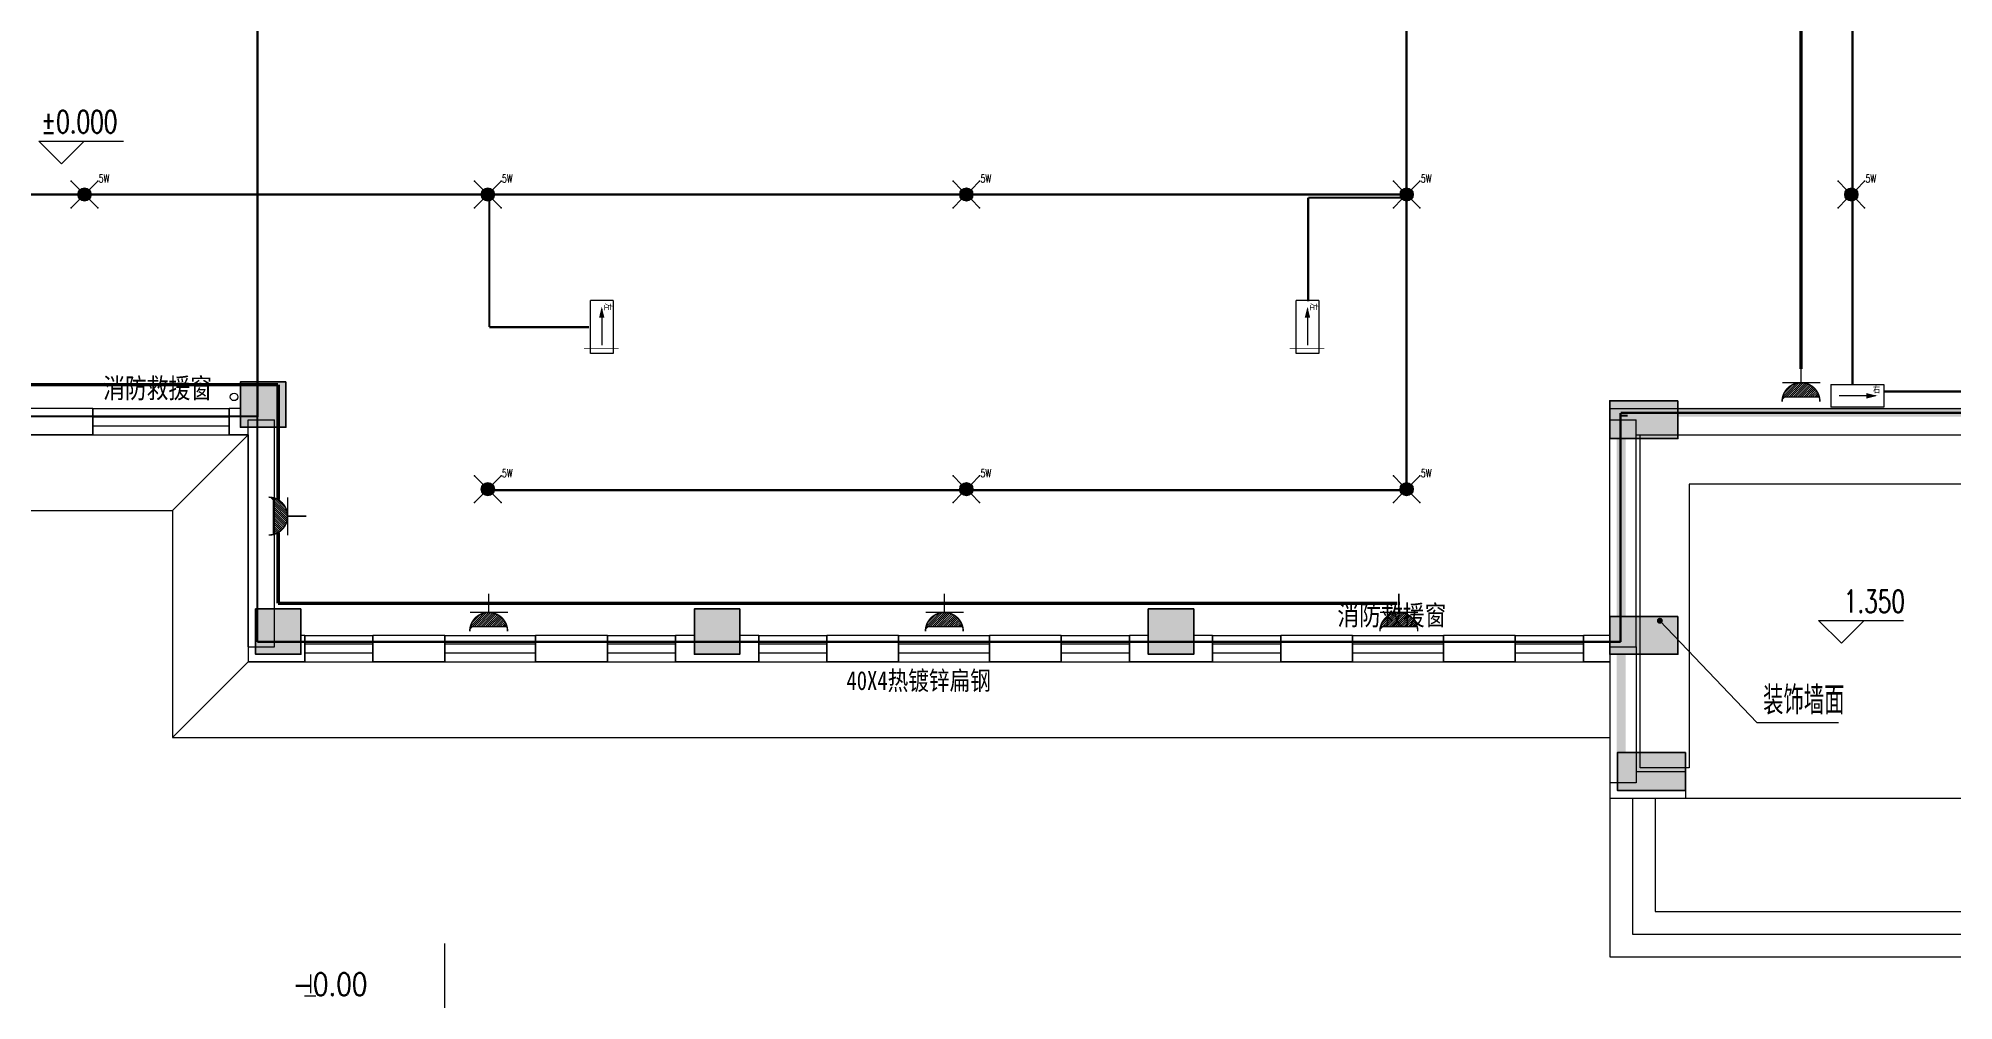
# Model space of a CAD drawing. Extents: x 815029915 to 815825525, y 579155098 to 579748855.
# Drawn here: x 815155826 to 815181143, y 579562431 to 579575151 of the extents above; entities that cross this region are included whole.
import ezdxf
from ezdxf.enums import TextEntityAlignment as Align

# ---------------------------------------------------------------- set-up
doc = ezdxf.new("R2010")
doc.units = 0
doc.header["$LTSCALE"] = 100
doc.header["$MEASUREMENT"] = 0
doc.linetypes.add('DASH', pattern=[0.35, 0.25, -0.1])
doc.linetypes.add('HIDDEN', pattern=[0.375, 0.25, -0.125])
for name, color, linetype in [('BR-消防应急灯具', 3, 'Continuous'), ('BR-系统通信线', 3, 'DASH'), ('COLUMN', 9, 'Continuous'), ('DIM_ELEV', 3, 'Continuous'), ('DIM_LEAD', 3, 'Continuous'), ('EQUIP-照明', 3, 'Continuous'), ('GROUND', 2, 'Continuous'), ('PUB_HATCH', 8, 'Continuous'), ('PUB_TEXT', 7, 'Continuous'), ('STAIR', 2, 'Continuous'), ('WALL', 9, 'Continuous'), ('WINDOW', 4, 'Continuous'), ('zm', 1, 'Continuous'), ('电-强电平面-线缆', 3, 'Continuous'), ('电-接地防雷-接地线', 132, 'Continuous'), ('设备-插座', 3, 'Continuous')]:
    doc.layers.add(name, color=color, linetype=linetype)
doc.layers.add('柱填充', color=9, linetype='Continuous', lineweight=18)
doc.layers.add('砼柱', color=2, linetype='Continuous', lineweight=35)
doc.styles.add('_TCH_DIM', font='SIMPLEX', dxfattribs={"bigfont": 'GBCBIG'})
doc.styles.add('_TEL_DIM', font='txt.shx', dxfattribs={"width": 0.6, "height": 3.5, "bigfont": 'hztxt.shx'})
doc.styles.add('DIM_FONT', font='SIMPLEX', dxfattribs={"width": 0.7, "bigfont": 'GBCBIG'})
doc.styles.add('IDQSTYLE', font='txt.shx', dxfattribs={"width": 0.7, "bigfont": 'hztxt.shx'})
doc.styles.add('ST', font='')
doc.styles.get("Standard").update_dxf_attribs({"font": 'gbenor.shx', "bigfont": 'gbcbig.shx'})
doc.styles.add('宋体', font='', dxfattribs={"width": 0.8})
doc.styles.add('宋体-TK', font='', dxfattribs={"width": 0.8})
doc.styles.get('ST').set_extended_font_data('SimSun')
doc.styles.get('宋体').set_extended_font_data('SimSun')
doc.styles.get('宋体-TK').set_extended_font_data('SimSun')
doc.linetypes.add('GDLine', pattern='A,1,-3,5.8,["|",Standard,S=4,R=-45,X=-1.407,Y=-0.7],-0.1,["|",Standard,S=4,R=-45,X=-1.407,Y=-0.7],-0.1,["|",Standard,S=4,R=-45,X=-1.407,Y=-0.7],-0.1,["|",Standard,S=4,R=-45,X=-1.407,Y=-0.7],-0.1,5.8,-3,1', length=20)

# ---------------------------------------------------------------- blocks, each defined once
blk = doc.blocks.new('$equip$00002603')
blk.add_hatch(color=256).paths.add_polyline_path([(0.25, 0.5, 1), (-0.25, 0.5, 1)])
for p, q in [((-0.5, 1), (-0.177, 0.677)), ((0.5, 1), (0.177, 0.677)), ((-0.177, 0.323), (-0.5, 0)), ((0.177, 0.323), (0.5, 0))]:
    blk.add_line(p, q)
blk.add_circle((0, 0.5), 0.25)
for p in [(-0.5, 1), (0.5, 1), (-0.5, 0), (0.5, 0)]:
    blk.add_point(p)
at = {"color": 7, "style": '_TEL_DIM', "flags": 1}
blk.add_attdef('A', text='', height=0.000025, dxfattribs=at).set_placement((0, 0), align=Align.MIDDLE_CENTER)
blk = doc.blocks.new('吸顶5W')
at = {"layer": 'EQUIP-照明', "xscale": 175, "yscale": 175, "zscale": 175}
blk.add_blockref('$equip$00002603', (0, -88), dxfattribs=at)
at = {"color": 7, "linetype": 'ByBlock', "style": '_TCH_DIM', "width": 0.705882}
blk.add_text('5W', height=52.9, dxfattribs=at).set_placement((94, 79, -1891))
blk = doc.blocks.new('BR-DZX')
at = {"color": 7}
blk.add_line((55, -75), (295, -75), dxfattribs=at)
at = {"color": 3}
blk.add_solid([(115, -93), (42, -75), (115, -57)], dxfattribs=at)
at = {"layer": 'BR-消防应急灯具', "color": 3}
for p, q in [((0, 0), (350, 0)), ((0, 0), (0, -150)), ((350, 0), (350, -150)), ((350, -150), (0, -150))]:
    blk.add_line(p, q, dxfattribs=at)
at = {"flags": 1}
blk.add_attdef('A', (0, 0), '', height=2.5, dxfattribs=at)
blk = doc.blocks.new('壁挂左向')
at = {"layer": 'BR-消防应急灯具', "color": 4}
blk.add_blockref('BR-DZX', (-175, 0), dxfattribs=at)
at = {"color": 7, "linetype": 'ByBlock', "insert": (-157, -10), "char_height": 44.1, "attachment_point": 1, "style": '宋体'}
blk.add_mtext('左', dxfattribs=at)
blk = doc.blocks.new('BR-DYX')
at = {"color": 7}
blk.add_line((295, -75), (55, -75), dxfattribs=at)
at = {"color": 3}
blk.add_solid([(235, -57), (308, -75), (235, -93)], dxfattribs=at)
at = {"layer": 'BR-消防应急灯具', "color": 3}
for p, q in [((0, 0), (350, 0)), ((0, 0), (0, -150)), ((350, 0), (350, -150)), ((350, -150), (0, -150))]:
    blk.add_line(p, q, dxfattribs=at)
at = {"flags": 1}
blk.add_attdef('A', (0, 0), '', height=2.5, dxfattribs=at)
blk = doc.blocks.new('壁挂右向')
at = {"layer": 'BR-消防应急灯具', "color": 4}
blk.add_blockref('BR-DYX', (-175, 0), dxfattribs=at)
at = {"color": 7, "linetype": 'ByBlock', "insert": (103, -10), "char_height": 44.1, "attachment_point": 1, "style": '宋体'}
blk.add_mtext('右', dxfattribs=at)
blk = doc.blocks.new('*X51')
at = {"color": 0, "linetype": 'Continuous'}
for p, q in [((162.29, 154.93), (164.49, 157.14)), ((159.6, 156.77), (159.62, 156.79)), ((159.66, 156.55), (159.91, 156.79)), ((159.75, 156.35), (160.19, 156.79)), ((159.84, 156.17), (160.47, 156.79)), ((159.95, 155.99), (160.75, 156.79)), ((160.08, 155.83), (161.04, 156.79)), ((160.21, 155.68), (161.32, 156.79)), ((160.35, 155.55), (161.6, 156.79)), ((160.51, 155.42), (161.89, 156.79)), ((160.68, 155.3), (162.17, 156.79)), ((160.86, 155.2), (162.45, 156.79)), ((161.05, 155.11), (162.73, 156.79)), ((161.26, 155.03), (163.02, 156.79)), ((161.48, 154.98), (163.3, 156.79)), ((161.72, 154.93), (163.58, 156.79)), ((161.99, 154.92), (163.87, 156.79)), ((162.63, 155), (164.43, 156.79)), ((163.08, 155.16), (164.27, 156.35))]:
    blk.add_line(p, q, dxfattribs=at)
blk = doc.blocks.new('HC000134')
at = {"color": 0, "linetype": 'Continuous', "const_width": 0.2}
blk.add_lwpolyline([(-2.5, 5, 0.198912), (-1.77, 3.23, 0.198912), (0, 2.5, 0.198912), (1.77, 3.23, 0.198912), (2.5, 5)], format="xyb", dxfattribs=at)
for points in [[(-2.55, 2.48), (2.48, 2.48)], [(-2.42, 4.38), (2.42, 4.38)], [(0, 2.5), (0, 0)]]:
    blk.add_lwpolyline(points, dxfattribs=at)
at = {"color": 0, "linetype": 'Continuous'}
blk.add_blockref('*X51', (-162.01, -152.42), dxfattribs=at)
at = {"color": 0, "style": 'IDQSTYLE', "width": 0.7}
blk.add_attdef('PSFHATT', (4.5, 0), '', height=2.5, dxfattribs=at)
blk = doc.blocks.new('$TCHSYS$WIN2D')
for p, q in [((-0.5, 0.5), (0.5, 0.5)), ((-0.5, 0.5), (-0.5, -0.5)), ((0.5, 0.5), (0.5, -0.5)), ((0.5, 0.167), (-0.5, 0.167)), ((0.5, -0.167), (-0.5, -0.167)), ((-0.5, -0.5), (0.5, -0.5))]:
    blk.add_line(p, q)

msp = doc.modelspace()

# ---------------------------------------------------------------- hatches: boundary and pattern name
at = {"layer": 'DIM_LEAD'}
msp.add_hatch(color=256, dxfattribs=at).paths.add_polyline_path([(815177299.2, 579567453.3, 1), (815177219.2, 579567453.3, 1)], flags=17)
at = {"layer": 'PUB_HATCH'}
for points in [[(815158688.1, 579570570.1), (815158688.1, 579570150.1), (815159108.1, 579570150.1), (815159108.1, 579570570.1)], [(815177108.1, 579570150.1), (815177108.1, 579570270.1), (815176688.1, 579570270.1), (815176688.1, 579569850.1), (815176808.1, 579569850.1), (815177108.1, 579569850.1)], [(815176748.1, 579570210.1), (815176808.1, 579570150.1), (815182708.1, 579570150.1), (815182708.1, 579570270.1), (815176688.1, 579570270.1)], [(815176688.1, 579567250.1), (815176808.1, 579567250.1), (815176808.1, 579570170.1), (815176688.1, 579570170.1)], [(815158688.1, 579567570.1), (815158688.1, 579567150.1), (815159108.1, 579567150.1), (815159108.1, 579567570.1)], [(815164538.1, 579567570.1), (815164538.1, 579567150.1), (815164958.1, 579567150.1), (815164958.1, 579567570.1)], [(815170538.1, 579567570.1), (815170538.1, 579567150.1), (815170958.1, 579567150.1), (815170958.1, 579567570.1)], [(815176748.1, 579567210.1), (815176688.1, 579567210.1), (815176688.1, 579565450.1), (815176808.1, 579565450.1), (815176808.1, 579567210.1)], [(815176748.1, 579565410.1), (815176688.1, 579565350.1), (815177458.1, 579565350.1), (815177458.1, 579565470.1), (815176808.1, 579565470.1)]]:
    msp.add_hatch(color=256, dxfattribs=at).paths.add_polyline_path(points, flags=17)
at = {"layer": '柱填充', "lineweight": 18}
for points in [[(815159098.1, 579570610.1), (815158498.1, 579570610.1), (815158498.1, 579570010.1), (815159098.1, 579570010.1)], [(815177498.1, 579570360.1), (815176598.1, 579570360.1), (815176598.1, 579569860.1), (815177498.1, 579569860.1)], [(815159298.1, 579567610.1), (815158698.1, 579567610.1), (815158698.1, 579567010.1), (815159298.1, 579567010.1)], [(815165098.1, 579567610.1), (815164498.1, 579567610.1), (815164498.1, 579567010.1), (815165098.1, 579567010.1)], [(815171098.1, 579567610.1), (815170498.1, 579567610.1), (815170498.1, 579567010.1), (815171098.1, 579567010.1)], [(815177498.1, 579567510.1), (815176598.1, 579567510.1), (815176598.1, 579567010.1), (815177498.1, 579567010.1)], [(815177598.1, 579565710.1), (815176698.1, 579565710.1), (815176698.1, 579565210.1), (815177598.1, 579565210.1)]]:
    msp.add_hatch(color=250, dxfattribs=at).paths.add_polyline_path(points)

# ---------------------------------------------------------------- linework, layer by layer
for p, q in [((815146598.1, 579569910.1), (815158598.1, 579569910.1)), ((815158598.1, 579569910.1), (815158598.1, 579566910.1)), ((815176998.1, 579565510.1), (815176998.1, 579569910.1)), ((815176998.1, 579569910.1), (815182598.1, 579569910.1)), ((815181948.1, 579569260.1), (815177648.1, 579569260.1)), ((815177648.1, 579569260.1), (815177648.1, 579565960.1)), ((815158598.1, 579566910.1), (815176598.1, 579566910.1)), ((815176598.1, 579566910.1), (815176598.1, 579565110.1)), ((815177648.1, 579565960.1), (815177648.1, 579565510.1)), ((815177648.1, 579565510.1), (815176998.1, 579565510.1)), ((815176598.1, 579565110.1), (815182598.1, 579565110.1)), ((815161196.8, 579563186.6), (815161196.8, 579550989.6)), ((815159424.8, 579562775.5), (815159424.8, 579562531.4)), ((815159346.7, 579562495.6), (815159493.2, 579562495.6))]:
    msp.add_line(p, q)
msp.add_circle((815158413.2, 579570411.9), 50)
at = {"layer": 'COLUMN'}
for points in [[(815158498.1, 579570010.1), (815159098.1, 579570010.1), (815159098.1, 579570610.1), (815158498.1, 579570610.1)], [(815176598.1, 579569860.1), (815177498.1, 579569860.1), (815177498.1, 579570360.1), (815176598.1, 579570360.1)], [(815158698.1, 579567010.1), (815159298.1, 579567010.1), (815159298.1, 579567610.1), (815158698.1, 579567610.1)], [(815164498.1, 579567010.1), (815165098.1, 579567010.1), (815165098.1, 579567610.1), (815164498.1, 579567610.1)], [(815170498.1, 579567010.1), (815171098.1, 579567010.1), (815171098.1, 579567610.1), (815170498.1, 579567610.1)], [(815176598.1, 579567010.1), (815177498.1, 579567010.1), (815177498.1, 579567510.1), (815176598.1, 579567510.1)]]:
    msp.add_lwpolyline(points, close=True, dxfattribs=at)
at = {"layer": 'DIM_ELEV'}
for p, q in [((815156131.9, 579573493.7), (815155831.9, 579573793.7)), ((815155831.9, 579573793.7), (815156953.4, 579573793.7)), ((815156131.9, 579573493.7), (815156431.9, 579573793.7)), ((815179658.3, 579567155.6), (815179358.3, 579567455.6)), ((815179358.3, 579567455.6), (815180479.8, 579567455.6)), ((815179658.3, 579567155.6), (815179958.3, 579567455.6))]:
    msp.add_line(p, q, dxfattribs=at)
at = {"layer": 'DIM_LEAD'}
for p, q in [((815177259.2, 579567453.3), (815178540.1, 579566110.4)), ((815178540.1, 579566110.4), (815179620.2, 579566110.4))]:
    msp.add_line(p, q, dxfattribs=at)
at = {"layer": 'GROUND'}
for p, q in [((815158598.1, 579569910.1), (815157598.1, 579568910.1)), ((815158598.1, 579566910.1), (815157598.1, 579565910.1)), ((815176598.1, 579566910.1), (815176598.1, 579565910.1))]:
    msp.add_line(p, q, dxfattribs=at)
for points in [[(815181598.1, 579582710.1), (815177998.1, 579582710.1), (815177998.1, 579585710.1), (815157598.1, 579585710.1), (815157598.1, 579582710.1), (815145598.1, 579582710.1), (815145598.1, 579568910.1), (815157598.1, 579568910.1), (815157598.1, 579565910.1), (815176598.1, 579565910.1)], [(815182598.1, 579581710.1), (815176998.1, 579581710.1), (815176998.1, 579584710.1), (815158598.1, 579584710.1), (815158598.1, 579581710.1), (815146598.1, 579581710.1), (815146598.1, 579569910.1), (815158598.1, 579569910.1), (815158598.1, 579566910.1), (815176598.1, 579566910.1)]]:
    msp.add_lwpolyline(points, dxfattribs=at)
at = {"layer": 'STAIR'}
for p, q in [((815176598.1, 579565110.1), (815176598.1, 579563010.1)), ((815176898.1, 579565110.1), (815176898.1, 579563310.1)), ((815177198.1, 579565110.1), (815177198.1, 579563610.1)), ((815177198.1, 579563610.1), (815182598.1, 579563610.1)), ((815176898.1, 579563310.1), (815182598.1, 579563310.1)), ((815176598.1, 579563010.1), (815182598.1, 579563010.1))]:
    msp.add_line(p, q, dxfattribs=at)
at = {"layer": 'WALL'}
for p, q in [((815156548.1, 579570260.1), (815153098.1, 579570260.1)), ((815158498.1, 579570260.1), (815158348.1, 579570260.1)), ((815158598.1, 579567110.1), (815158598.1, 579570110.1)), ((815158598.1, 579570110.1), (815158948.1, 579570110.1)), ((815158948.1, 579567110.1), (815158948.1, 579570110.1)), ((815176598.1, 579570260.1), (815182798.1, 579570260.1)), ((815176598.1, 579567110.1), (815176598.1, 579570110.1)), ((815176598.1, 579570110.1), (815176948.1, 579570110.1)), ((815176948.1, 579567110.1), (815176948.1, 579570110.1)), ((815156548.1, 579569910.1), (815146798.1, 579569910.1)), ((815158598.1, 579569910.1), (815158348.1, 579569910.1)), ((815176948.1, 579569910.1), (815182798.1, 579569910.1)), ((815159348.1, 579567260.1), (815159298.1, 579567260.1)), ((815161198.1, 579567260.1), (815160248.1, 579567260.1)), ((815163348.1, 579567260.1), (815162398.1, 579567260.1)), ((815164498.1, 579567260.1), (815164248.1, 579567260.1)), ((815165348.1, 579567260.1), (815165098.1, 579567260.1)), ((815167198.1, 579567260.1), (815166248.1, 579567260.1)), ((815169348.1, 579567260.1), (815168398.1, 579567260.1)), ((815170498.1, 579567260.1), (815170248.1, 579567260.1)), ((815171348.1, 579567260.1), (815171098.1, 579567260.1)), ((815173198.1, 579567260.1), (815172248.1, 579567260.1)), ((815175348.1, 579567260.1), (815174398.1, 579567260.1)), ((815176598.1, 579567260.1), (815176248.1, 579567260.1)), ((815158598.1, 579567110.1), (815158948.1, 579567110.1)), ((815176598.1, 579567110.1), (815176598.1, 579565310.1)), ((815176598.1, 579567110.1), (815176948.1, 579567110.1)), ((815176948.1, 579567110.1), (815176948.1, 579565310.1)), ((815159348.1, 579566910.1), (815158598.1, 579566910.1)), ((815161198.1, 579566910.1), (815160248.1, 579566910.1)), ((815163348.1, 579566910.1), (815162398.1, 579566910.1)), ((815165348.1, 579566910.1), (815164248.1, 579566910.1)), ((815167198.1, 579566910.1), (815166248.1, 579566910.1)), ((815169348.1, 579566910.1), (815168398.1, 579566910.1)), ((815171348.1, 579566910.1), (815170248.1, 579566910.1)), ((815173198.1, 579566910.1), (815172248.1, 579566910.1)), ((815175348.1, 579566910.1), (815174398.1, 579566910.1)), ((815176598.1, 579566910.1), (815176248.1, 579566910.1)), ((815176948.1, 579565460.1), (815177598.1, 579565460.1)), ((815177598.1, 579565460.1), (815177598.1, 579565110.1)), ((815176948.1, 579565310.1), (815176598.1, 579565310.1)), ((815176598.1, 579565110.1), (815177598.1, 579565110.1))]:
    msp.add_line(p, q, dxfattribs=at)
for points in [[(815156548.1, 579569910.1), (815156548.1, 579570260.1)], [(815158348.1, 579569910.1), (815158348.1, 579570260.1)], [(815159348.1, 579566910.1), (815159348.1, 579567260.1)], [(815160248.1, 579566910.1), (815160248.1, 579567260.1)], [(815161198.1, 579566910.1), (815161198.1, 579567260.1)], [(815162398.1, 579566910.1), (815162398.1, 579567260.1)], [(815163348.1, 579566910.1), (815163348.1, 579567260.1)], [(815164248.1, 579566910.1), (815164248.1, 579567260.1)], [(815165348.1, 579566910.1), (815165348.1, 579567260.1)], [(815166248.1, 579566910.1), (815166248.1, 579567260.1)], [(815167198.1, 579566910.1), (815167198.1, 579567260.1)], [(815168398.1, 579566910.1), (815168398.1, 579567260.1)], [(815169348.1, 579566910.1), (815169348.1, 579567260.1)], [(815170248.1, 579566910.1), (815170248.1, 579567260.1)], [(815171348.1, 579566910.1), (815171348.1, 579567260.1)], [(815172248.1, 579566910.1), (815172248.1, 579567260.1)], [(815173198.1, 579566910.1), (815173198.1, 579567260.1)], [(815174398.1, 579566910.1), (815174398.1, 579567260.1)], [(815175348.1, 579566910.1), (815175348.1, 579567260.1)], [(815176248.1, 579566910.1), (815176248.1, 579567260.1)]]:
    msp.add_lwpolyline(points, dxfattribs=at)
msp.add_lwpolyline([(815176698.1, 579565210.1), (815177598.1, 579565210.1), (815177598.1, 579565710.1), (815176698.1, 579565710.1)], close=True, dxfattribs=at)
at = {"layer": 'zm', "color": 1, "const_width": 8}
for points in [[(815163040.6, 579571053.7), (815163495.1, 579571053.7)], [(815172368.4, 579571053.7), (815172822.9, 579571053.7)]]:
    msp.add_lwpolyline(points, dxfattribs=at)
at = {"layer": '电-强电平面-线缆', "color": 1, "linetype": 'Continuous', "const_width": 45}
for points in [[(815179126.7, 579581133.3), (815179126.7, 579570780.1)], [(815155049.8, 579570573.2), (815158996.1, 579570573.2)], [(815158996.1, 579569052.1), (815158996.1, 579570573.2)], [(815158996.1, 579567682.7), (815158996.1, 579568619.2)], [(815158996.1, 579567682.7), (815161778.9, 579567682.7)], [(815161779.1, 579567682.7), (815167801.5, 579567682.7)], [(815167801.7, 579567682.7), (815173788, 579567682.7)], [(815173809.2, 579567682.7), (815173826, 579567682.7)]]:
    msp.add_lwpolyline(points, dxfattribs=at)
at = {"layer": '电-强电平面-线缆', "color": 1, "linetype": 'HIDDEN', "const_width": 30}
for points in [[(815179805.1, 579570575.8), (815179805.1, 579581056)], [(815173912.3, 579578668.6), (815173912.3, 579569180.6)], [(815150042.8, 579573088.2), (815173912.3, 579573088.2)], [(815172611.2, 579573045.2), (815173836.1, 579573045.2)], [(815172611.2, 579573045.2), (815172611.2, 579571675.8)], [(815161787.8, 579573003.2), (815161787.8, 579571334.2)], [(815161787.8, 579571334.2), (815163104.9, 579571334.2)], [(815180229.3, 579570481.3), (815183490.6, 579570481.3)], [(815161853.5, 579569180.6), (815173912.3, 579569180.6)]]:
    msp.add_lwpolyline(points, dxfattribs=at)
at = {"layer": '电-接地防雷-接地线', "linetype": 'GDLine', "ltscale": 0.5, "const_width": 30}
for points in [[(815158722.3, 579581640.4), (815158722.3, 579570147.6)], [(815146761, 579570154.9), (815158721, 579570154.9)], [(815176739.8, 579567173.8), (815176739.8, 579570199.4)], [(815176739.8, 579570199.4), (815182743.3, 579570199.4)], [(815158721, 579567173.8), (815176739.8, 579567173.8)]]:
    msp.add_lwpolyline(points, dxfattribs=at)
at = {"layer": '电-接地防雷-接地线', "linetype": 'GDLine', "const_width": 30}
msp.add_lwpolyline([(815158721, 579570154.9), (815158721, 579567173.8)], dxfattribs=at)
at = {"layer": '电-接地防雷-接地线', "linetype": 'GDLine', "ltscale": 0.1, "const_width": 22.5}
msp.add_lwpolyline([(815176747.3, 579570163.4), (815176832.2, 579570163.4)], dxfattribs=at)
at = {"layer": '砼柱', "color": 3, "lineweight": 35}
for points in [[(815159098.1, 579570610.1), (815158498.1, 579570610.1), (815158498.1, 579570010.1), (815159098.1, 579570010.1)], [(815177498.1, 579570360.1), (815176598.1, 579570360.1), (815176598.1, 579569860.1), (815177498.1, 579569860.1)], [(815159298.1, 579567610.1), (815158698.1, 579567610.1), (815158698.1, 579567010.1), (815159298.1, 579567010.1)], [(815165098.1, 579567610.1), (815164498.1, 579567610.1), (815164498.1, 579567010.1), (815165098.1, 579567010.1)], [(815171098.1, 579567610.1), (815170498.1, 579567610.1), (815170498.1, 579567010.1), (815171098.1, 579567010.1)], [(815177498.1, 579567510.1), (815176598.1, 579567510.1), (815176598.1, 579567010.1), (815177498.1, 579567010.1)], [(815177598.1, 579565710.1), (815176698.1, 579565710.1), (815176698.1, 579565210.1), (815177598.1, 579565210.1)]]:
    msp.add_lwpolyline(points, close=True, dxfattribs=at)

# ---------------------------------------------------------------- block references
at = {"color": 0, "xscale": 2, "yscale": 2, "zscale": 2, "rotation": 270}
for p in [(815163423.4, 579571336.9), (815172751.2, 579571336.9)]:
    msp.add_blockref('壁挂左向', p, dxfattribs=at)
at = {"color": 0, "xscale": 2, "yscale": 2, "zscale": 2}
msp.add_blockref('壁挂右向', (815179868.2, 579570575.8), dxfattribs=at)
at = {"layer": 'BR-系统通信线', "xscale": 2, "yscale": 2, "zscale": 2}
for p in [(815156436.6, 579573088.2), (815161767.2, 579573088.2), (815168092.7, 579573088.2), (815173912.3, 579573088.2), (815179790.3, 579573088.2), (815161767.2, 579569193.2), (815168092.7, 579569193.2), (815173912.3, 579569193.2)]:
    msp.add_blockref('吸顶5W', p, dxfattribs=at)
at = {"layer": 'WINDOW', "yscale": -350, "rotation": 180}
for p, xscale, zscale in [((815157448.1, 579570085.1), -1800, 1800), ((815159798.1, 579567085.1), -900, 900), ((815161798.1, 579567085.1), -1200, 1200), ((815163798.1, 579567085.1), -900, 900), ((815165798.1, 579567085.1), -900, 900), ((815167798.1, 579567085.1), -1200, 1200), ((815169798.1, 579567085.1), -900, 900), ((815171798.1, 579567085.1), -900, 900), ((815173798.1, 579567085.1), -1200, 1200), ((815175798.1, 579567085.1), -900, 900)]:
    msp.add_blockref('$TCHSYS$WIN2D', p, dxfattribs=dict(at, xscale=xscale, zscale=zscale))
at = {"layer": '设备-插座', "xscale": 100, "yscale": 100, "zscale": 100}
for p, rotation in [((815179125, 579570848.6), 180), ((815159370.9, 579568835.6), 90), ((815161779, 579567812.2), 180), ((815167801.6, 579567812.2), 180), ((815173809.2, 579567812.2), 180)]:
    msp.add_blockref('HC000134', p, dxfattribs=dict(at, rotation=rotation))

# ---------------------------------------------------------------- texts
at = {"style": 'DIM_FONT', "width": 0.8}
msp.add_text('-0.00', height=300, dxfattribs=at).set_placement((815160175.8, 579562498.3), align=Align.RIGHT)
at = {"layer": 'DIM_ELEV', "color": 7, "style": '_TCH_DIM', "width": 0.705882}
for s, p in [('%%P0.000', (815155863.4, 579573898.7)), ('1.350', (815179689.8, 579567560.6))]:
    msp.add_text(s, height=297.5, dxfattribs=at).set_placement(p)
at = {"layer": 'DIM_LEAD', "color": 7, "style": '_TCH_DIM'}
msp.add_text('装饰墙面', height=373.33, dxfattribs=at).set_placement((815178624.7, 579566215.4))
at = {"layer": 'PUB_TEXT', "style": '宋体-TK', "width": 0.8}
for p in [(815156682.1, 579570395.6), (815172996, 579567393.8)]:
    msp.add_text('消防救援窗', height=264.35, dxfattribs=at).set_placement(p)
at = {"layer": 'zm', "color": 4, "style": 'ST', "width": 0.8}
msp.add_text('40X4热镀锌扁钢', height=250, dxfattribs=at).set_placement((815166508.2, 579566537.4))

doc.saveas('drawing.dxf')
